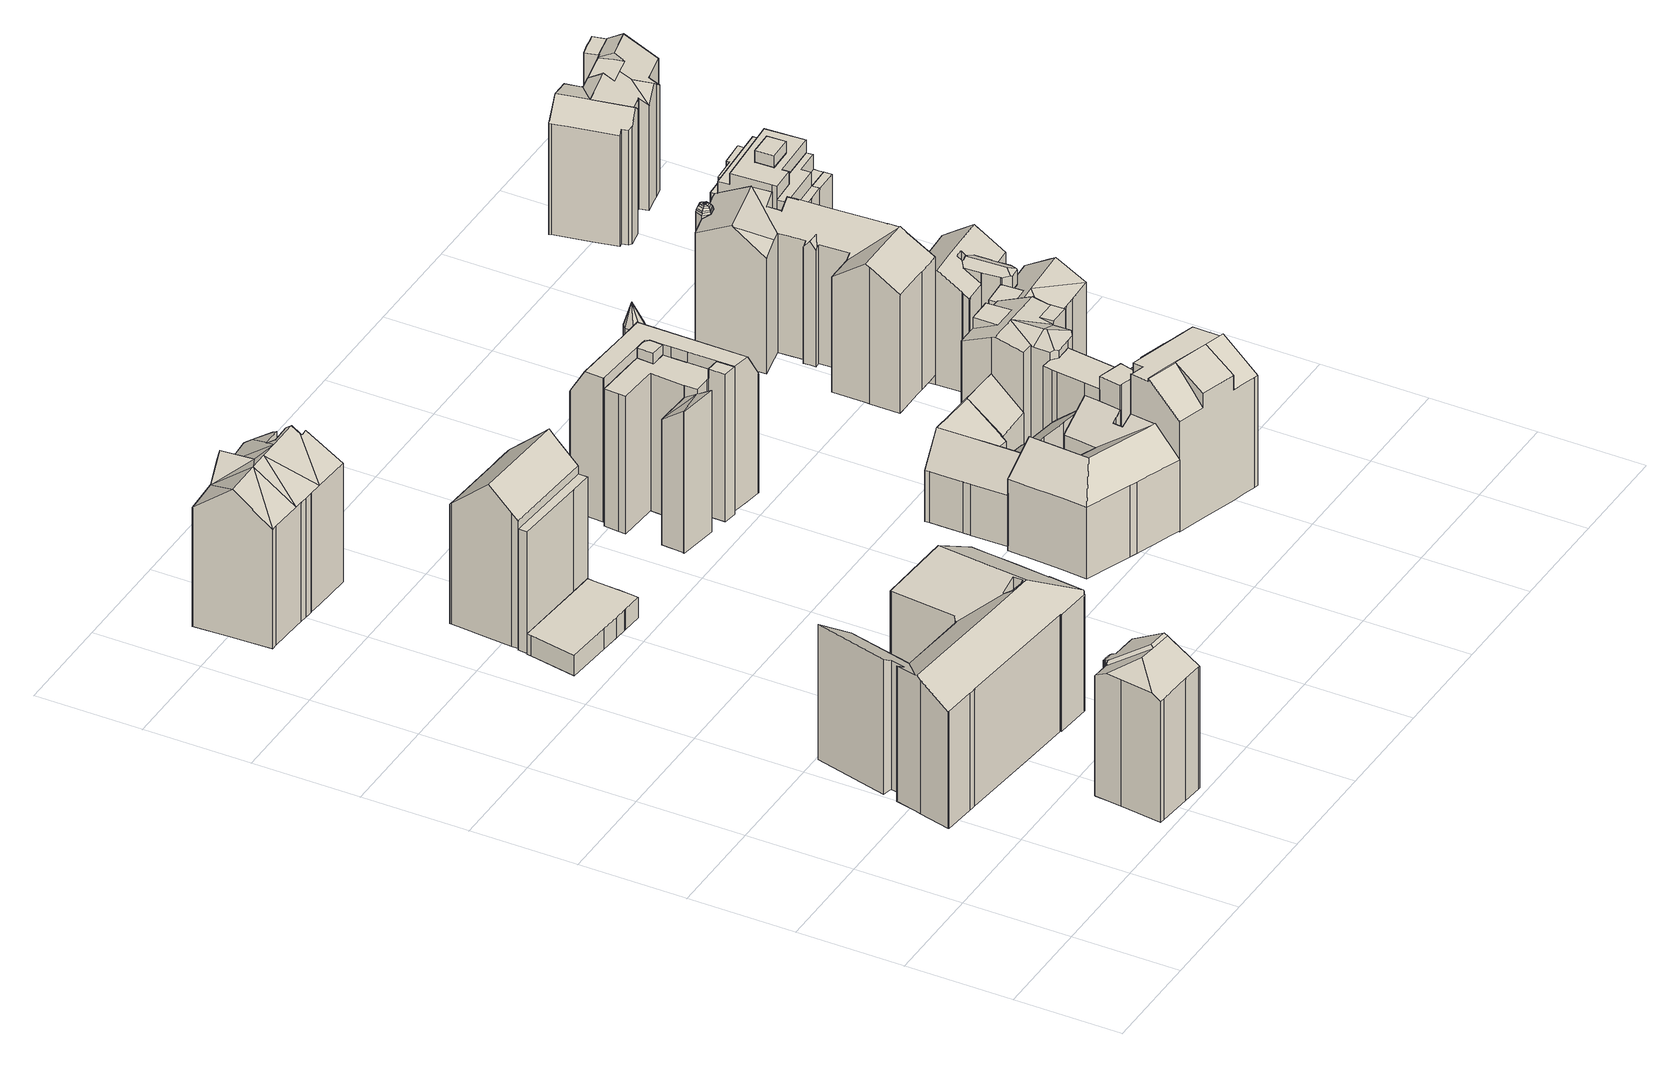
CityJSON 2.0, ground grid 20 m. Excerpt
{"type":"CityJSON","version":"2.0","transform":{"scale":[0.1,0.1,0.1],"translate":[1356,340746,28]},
"CityObjects":{
"building1":{"type":"Building","attributes":{"measuredHeight":28.21,"roofType":"WALMDACH","HoeheDach":"58","NiedrigsteTraufeDesGebaeudes":"53","Blattnummer":"102081","HoeheGrund":"29"},"geometry":[{"type":"Solid","lod":"2","boundaries":[[[[0,1,2,3,4,5,6,7,8]],[[6,9,10,7]],[[5,11,12,13,14]],[[4,15,11,5]],[[14,13,16]],[[17,3,2,18]],[[18,2,1,19]],[[19,1,0,20]],[[20,0,8,21]],[[22,23,24,25]],[[25,24,26,27]],[[28,29,30,31]],[[31,30,32,33]],[[34,35,36,37]],[[37,36,38,39]],[[38,40,39]],[[39,40,41,42]],[[41,43,42]],[[42,43,44,45]],[[45,44,46,47]],[[16,13,12,23,22,48,49,50,51,52]],[[53,54,17,18,19,20,21,55,56,57,58,51,50,49,48,22,25,27,59,34,37,39,42,45,47,60,28,31,33,61,62]],[[4,3,17,54,53,62,63,15]],[[10,9,64,52,51,58,57,56]],[[65,63,62,61,33,32]],[[28,60,47,46,66,29]],[[26,67,35,34,59,27]],[[8,7,10,56,55,21]],[[11,15,63,65,32,30,29,66,46,44,43,41,40,38,36,35,67,26,24,23,12]],[[6,5,14,16,52,64,9]]]]}]},
"building2":{"type":"Building","attributes":{"measuredHeight":27.15,"roofType":"SATTELDACH","HoeheDach":"56","NiedrigsteTraufeDesGebaeudes":"51","Blattnummer":"102081","HoeheGrund":"29"},"geometry":[{"type":"Solid","lod":"2","boundaries":[[[[68,69,70]],[[71,72,73,74]],[[75,76,77,78]],[[78,77,79,80]],[[80,79,72,71]],[[81,82,83,84]],[[84,83,85,86]],[[87,88,89,90]],[[90,89,91,92]],[[93,94,95,96]],[[96,95,97,98]],[[99,100,101,102]],[[102,101,103,104]],[[104,103,105,106]],[[107,108,109,110]],[[110,109,111,112]],[[113,114,115,116]],[[116,115,117,118]],[[118,117,119,120]],[[120,119,121,122]],[[123,124,125,126]],[[127,128,129,130]],[[130,129,131,132]],[[79,77,76,133,134,135,97,95,94,136,121,119,117,115,114,137,138,139,140,141,73,72]],[[130,132,142,123,126,143,144,113,116,118,120,122,145,93,96,98,146,147,148,75,78,80,71,74,149,150,81,84,86,151,87,90,92,152,153,154,155,156,157,158,99,102,104,106,159,127],[112,160,161,162,107,110]],[[140,139,138,163,164,165,68,70,166,167,168,169,141]],[[137,170,125,124,171,131,129,128,172,173,138]],[[73,141,169,82,81,150,149,74]],[[168,167,166,156,155,154,153,174]],[[166,70,69,100,99,158,157,156]],[[114,113,144,143,126,125,170,137]],[[123,142,132,131,171,124]],[[172,128,127,159,106,105]],[[163,108,107,162,161,164]],[[161,160,112,111,165,164]],[[145,122,121,136,94,93]],[[146,98,97,135,134,147]],[[153,152,92,91,175,174]],[[151,86,85,176,88,87]],[[148,147,134,133,76,75]],[[165,111,109,108,163,138,173,172,105,103,101,100,69,68]],[[168,174,175,91,89,88,176,85,83,82,169]]]]}]},
"building3":{"type":"Building","attributes":{"measuredHeight":29.4,"roofType":"SATTELDACH","HoeheDach":"64","NiedrigsteTraufeDesGebaeudes":"59","Blattnummer":"102081","HoeheGrund":"35"},"geometry":[{"type":"Solid","lod":"2","boundaries":[[[[177,178,179]],[[180,181,178,177]],[[182,180,177]],[[183,184,180,182]],[[180,185,181]],[[185,186,187,188,181]],[[184,189,180]],[[185,190,186]],[[191,190,185]],[[191,192,193,194,195,196,197,190]],[[198,199,200,192,191]],[[201,202,203,204,205]],[[206,207,195,194]],[[208,183,182,209]],[[210,211,212,213]],[[214,215,216,217]],[[218,197,196,219]],[[220,200,199,221]],[[222,203,202,223]],[[223,202,201,224]],[[225,207,206,226]],[[227,224,201,205,215,214]],[[179,178,181,188,187,186,190,197,218,228,229,230,231,232,233]],[[227,214,217,234,210,213,235,208,209,236,233,232,231,230,229,228,218,219,237,225,226,238,239,240,220,221,241,242,222,223,224]],[[236,209,182,177,179,233]],[[235,213,212,184,183,208]],[[204,203,222,242,241,221,199,198]],[[220,240,239,193,192,200]],[[239,238,226,206,194,193]],[[225,237,219,196,195,207]],[[234,217,216,243,211,210]],[[205,204,198,191,189]],[[212,211,243,216,215,205,189,184]],[[189,191,185,180]]]]}]},
"building4":{"type":"Building","children":["building4-1","building4-2","building4-3"]},
"building4-1":{"type":"BuildingPart","attributes":{"measuredHeight":4.14,"roofType":"FLACHDACH","HoeheDach":"36","NiedrigsteTraufeDesGebaeudes":"36","Blattnummer":"102081","HoeheGrund":"32"},"parents":["building4"],"geometry":[{"type":"Solid","lod":"2","boundaries":[[[[244,245,246,247,248,249,250,251,252,253,254,255,256]],[[257,258,259,260,261,262,263,264,265,266,267,268,269]],[[269,268,245,244]],[[268,267,246,245]],[[267,266,247,246]],[[266,265,248,247]],[[265,264,249,248]],[[264,263,250,249]],[[263,262,251,250]],[[262,261,252,251]],[[261,260,253,252]],[[260,259,254,253]],[[259,258,255,254]],[[258,257,256,255]],[[257,269,244,256]]]]}]},
"building4-2":{"type":"BuildingPart","attributes":{"measuredHeight":30.49,"roofType":"SATTELDACH","HoeheDach":"63","NiedrigsteTraufeDesGebaeudes":"56","Blattnummer":"102081","HoeheGrund":"33"},"parents":["building4"],"geometry":[{"type":"Solid","lod":"2","boundaries":[[[[270,271,272,273,274,275]],[[272,276,277,278,279,280,281,282,283,284,273]],[[285,275,274,286]],[[287,271,270,288]],[[288,270,275,285]],[[289,283,282,290]],[[290,282,281,291]],[[291,281,280,292]],[[292,280,279,293]],[[294,277,276,295]],[[274,273,284,283,289,296,297,286]],[[278,277,294,298,293,279]],[[271,287,299,295,276,272]],[[295,299,287,288,285,286,297,296,289,290,291,292,293,298,294]]]]}]},
"building4-3":{"type":"BuildingPart","attributes":{"measuredHeight":24.11,"roofType":"FLACHDACH","HoeheDach":"56","NiedrigsteTraufeDesGebaeudes":"56","Blattnummer":"102081","HoeheGrund":"32"},"parents":["building4"],"geometry":[{"type":"Solid","lod":"2","boundaries":[[[[300,301,302,303,304]],[[305,306,307,308,309]],[[309,308,301,300]],[[308,307,302,301]],[[307,306,303,302]],[[306,305,304,303]],[[305,309,300,304]]]]}]},
"building5":{"type":"Building","children":["building5-1","building5-2","building5-3","building5-4"]},
"building5-1":{"type":"BuildingPart","attributes":{"measuredHeight":29.25,"roofType":"FLACHDACH","HoeheDach":"61","NiedrigsteTraufeDesGebaeudes":"57","Blattnummer":"102081","HoeheGrund":"32"},"parents":["building5"],"geometry":[{"type":"Solid","lod":"2","boundaries":[[[[310,311,312,313,314,315]],[[313,316,317,314]],[[313,318,319,316]],[[320,321,322,323]],[[324,313,312,325]],[[326,325,312,311,327]],[[327,311,310,328]],[[328,310,315,329]],[[330,331,332,333]],[[333,332,334,335]],[[313,336,337,318]],[[338,339,340,341]],[[336,313,324]],[[342,343,344,345]],[[346,347,348,349]],[[350,322,321,351]],[[352,320,323,353]],[[354,355,356,337,336,340,339,357,350,351,358,348,347,359,360,361,344,343,362,334,332,331]],[[363,346,349,364,365,352,353,366,367,338,341,368,326,327,328,329,369,370,371,372,373,374,375,376,330,333,335,377,342,345,378,379]],[[337,356,355,375,374,373]],[[352,365,364,349,348,358,351,321,320]],[[346,363,379,360,359,347]],[[323,322,350,366,353]],[[361,360,379,378,345,344]],[[324,325,326,368,341,340,336]],[[367,366,350,357,339,338]],[[318,337,373,372,319]],[[376,375,355,354,331,330]],[[362,343,342,377,335,334]],[[317,316,319,372,371,370]],[[315,314,317,370,369,329]]]]}]},
"building5-2":{"type":"BuildingPart","attributes":{"measuredHeight":26.65,"roofType":"FLACHDACH","HoeheDach":"61","NiedrigsteTraufeDesGebaeudes":"61","Blattnummer":"102081","HoeheGrund":"35"},"parents":["building5"],"geometry":[{"type":"Solid","lod":"2","boundaries":[[[[380,381,382,383,384,385]],[[386,387,388,389,390,391]],[[391,390,381,380]],[[390,389,382,381]],[[389,388,383,382]],[[388,387,384,383]],[[387,386,385,384]],[[386,391,380,385]]]]}]},
"building5-3":{"type":"BuildingPart","attributes":{"measuredHeight":29.47,"roofType":"KEGELDACH","HoeheDach":"64","NiedrigsteTraufeDesGebaeudes":"60","Blattnummer":"102081","HoeheGrund":"35"},"parents":["building5"],"geometry":[{"type":"Solid","lod":"2","boundaries":[[[[392,393,394,395]],[[396,393,392]],[[393,397,398,394]],[[396,397,393]],[[397,399,400,398]],[[396,399,397]],[[399,401,402,400]],[[396,401,399]],[[401,403,404,402]],[[396,403,401]],[[403,405,406,404]],[[396,405,403]],[[405,407,408,406]],[[396,407,405]],[[407,409,410,408]],[[396,409,407]],[[409,411,412,410]],[[396,411,409]],[[411,413,414,412]],[[396,413,411]],[[413,415,416,414]],[[396,415,413]],[[415,417,418,416]],[[396,417,415]],[[417,419,420,418]],[[396,419,417]],[[419,421,422,420]],[[396,421,419]],[[421,423,424,422]],[[396,423,421]],[[423,425,426,424]],[[396,425,423]],[[425,427,428,426]],[[396,427,425]],[[427,429,430,428]],[[396,429,427]],[[429,431,432,430]],[[396,431,429]],[[431,433,434,432]],[[396,433,431]],[[433,435,436,434]],[[396,435,433]],[[436,437,438,439,440,441,442,443,395,394,398,400,402,404,406,408,410,412,414,416,418,420,422,424,426,428,430,432,434]],[[435,444,437,436]],[[396,444,435]],[[444,445,438,437]],[[396,445,444]],[[445,446,439,438]],[[396,446,445]],[[446,447,440,439]],[[396,447,446]],[[447,448,441,440]],[[396,448,447]],[[448,449,442,441]],[[396,449,448]],[[449,450,443,442]],[[396,450,449]],[[450,392,395,443]],[[396,392,450]]]]}]},
"building5-4":{"type":"BuildingPart","attributes":{"measuredHeight":28.69,"roofType":"FLACHDACH","HoeheDach":"61","NiedrigsteTraufeDesGebaeudes":"56","Blattnummer":"102081","HoeheGrund":"33"},"parents":["building5"],"geometry":[{"type":"Solid","lod":"2","boundaries":[[[[451,452,453,454]],[[455,456,452,451]],[[457,458,459,460]],[[460,459,461,462]],[[462,461,463,464]],[[464,463,465,466]],[[467,468,469,470]],[[470,469,471,472]],[[472,471,473,474]],[[474,473,475,476]],[[477,478,479,480]],[[480,479,481,482]],[[482,481,483,484]],[[485,486,487,488]],[[488,487,489,490]],[[490,489,491,492]],[[492,491,493,494]],[[494,493,495,496]],[[496,495,497,498]],[[498,497,499,500]],[[501,502,503,504]],[[504,503,505,506]],[[506,505,507,508]],[[508,507,509,510]],[[510,509,511,512]],[[513,514,515,516]],[[516,515,517,518]],[[518,517,519,520]],[[521,522,523,485,488,490,492,494,496,498,500,513,516,518,520,524,525,526,477,480,482,484,527,528,529,455,451,454,530,457,460,462,464,466,531,532,467,470,472,474,476,533,501,504,506,508,510,512]],[[456,534,535,536,483,481,479,478,537,538,539,540,541,542,543,544,453,452]],[[519,517,515,514,499,497,495,493,491,489,487,486,545,546,547,511,509,507,505,503,502,548,542,541,540,539]],[[549,550,468,467,532,531,466,465]],[[485,523,522,521,512,511,547,546,545,486]],[[524,520,519,539,538,525]],[[514,513,500,499]],[[538,537,478,477,526,525]],[[527,484,483,536,535,528]],[[502,501,533,476,475,548]],[[528,535,534,529]],[[529,534,456,455]],[[453,544,458,457,530,454]],[[543,542,548,475,473,471,469,468,550,549,465,463,461,459,458,544]]]]}]},
"building6":{"type":"Building","attributes":{"measuredHeight":19.35,"roofType":"SATTELDACH","HoeheDach":"48","NiedrigsteTraufeDesGebaeudes":"43","Blattnummer":"102081","HoeheGrund":"28"},"geometry":[{"type":"Solid","lod":"2","boundaries":[[[[551,552,553,554]],[[554,553,555,556]],[[557,558,559,560]],[[561,562,563,564,565,566,567,568,569]],[[570,571,572,573,574,575,576,577,578,579,580,581,561]],[[582,583,584,585,586,587,588,589,574,573,572,571,570,561,569]],[[569,568,567,566,565,590,591,592,593,594]],[[595,596,597,598,589,588,587,586,585,599]],[[577,576,600,601,558,557,602,603,604,605]],[[606,607,608,609,551,554,556,610,598,597,596,595,599,611,612,613,594,593,592,591,590,614,615,616,617,618,619,620,621,622,605,604,603,602,557,560]],[[581,623,624,625,626,564,563,562,561]],[[575,555,553,552,627,628,629,630,559,558,601,600,576]],[[578,577,605,622,621,579]],[[589,598,610,556,555,575,574]],[[607,606,560,559,630,629]],[[608,607,629,628,627,609]],[[621,620,619,631,580,579]],[[623,631,619,618,617,624]],[[617,616,615,626,625,624]],[[611,599,585,584,583,612]],[[564,626,615,614,590,565]],[[613,612,583,582,569,594]],[[580,631,623,581]],[[609,627,552,551]]]]}]},
"building7":{"type":"Building","attributes":{"measuredHeight":16.33,"roofType":"PULTDACH","HoeheDach":"45","NiedrigsteTraufeDesGebaeudes":"38","Blattnummer":"102081","HoeheGrund":"29"},"geometry":[{"type":"Solid","lod":"2","boundaries":[[[[632,633,634,635,636,637]],[[638,639,640,641]],[[642,643,644,645]],[[646,647,648,649]],[[650,651,652,653]],[[637,654,632]],[[655,656,657,658]],[[658,657,659,660]],[[661,636,635,662]],[[662,635,634,663]],[[663,634,633,664]],[[665,666,667,668]],[[668,667,669,670]],[[670,669,671,672]],[[673,674,675,676,677,678,679,643,642]],[[651,650,653,652,680,681,682,683,684,685,660,659]],[[686,655,658,660,685,684,683,682,687,688,689,690,691,692,665,668,670,672,693,675,674,673,642,645,694,695,696,697,638,641,698,699,646,649,700,701,661,662,663,664]],[[639,702,703,704,705,644,643,679,706,707,708,640]],[[707,706,679,678,681,680,652,651,709,708]],[[677,676,710,671,669,667,666,711,712,713,714,715,716,681,678]],[[708,709,647,646,699,698,641,640]],[[695,694,645,644,705,704,703,696]],[[717,637,636,661,701,700,649,648]],[[716,715,714,689,688,687,682,681]],[[693,672,671,710,676,675]],[[711,666,665,692,691,712]],[[691,690,689,714,713,712]],[[686,664,633,632,654,656,655]],[[697,696,703,702,639,638]],[[651,659,657,656,654,637,717,648,647,709]]]]}]},
"building8":{"type":"Building","children":["building8-1","building8-2","building8-3"]},
"building8-1":{"type":"BuildingPart","attributes":{"measuredHeight":28.03,"roofType":"PULTDACH","HoeheDach":"56","NiedrigsteTraufeDesGebaeudes":"50","Blattnummer":"102081","HoeheGrund":"28"},"parents":["building8"],"geometry":[{"type":"Solid","lod":"2","boundaries":[[[[718,719,720,721,722,723,724,725,726]],[[727,728,729,730]],[[731,732,733,734,728,735]],[[736,737,738,739]],[[739,738,740,741]],[[742,726,725,743]],[[744,719,718,745]],[[745,718,726,742]],[[746,730,729]],[[728,727,735]],[[721,747,748,722]],[[749,722,748,750,751]],[[751,750,752,753]],[[753,752,754,755]],[[756,757,758,759]],[[760,761,762,763]],[[764,733,732,765]],[[766,767,768,769,770,771,772,773,774,740,738,737,775]],[[776,729,728,734,769,768,767,766,775,777]],[[773,772,771,770,778,779,780,747,721,720,774]],[[724,781,782,783,784,761,760,785,786,787,788,743,725]],[[789,790,791,792,765,732,731,735,727,730,746,793,794,795]],[[796,797,764,765,792,791,790,789,795,798,736,739,741,799,744,745,742,743,788,787,786,785,760,763,800,756,759,801,802,803,804]],[[780,779,778,805,806,807,808,758,757,754,752,750,748,747]],[[751,753,755,762,761,784,783,782,781,809,749]],[[733,764,797,796,804,805,778,770,769,734]],[[756,800,763,762,755,754,757]],[[806,805,804,803,802,807]],[[802,801,759,758,808,807]],[[749,809,781,724,723,722]],[[740,774,720,719,744,799,741]],[[794,777,775,737,736,798,795]],[[793,746,729,776,777,794]]]]}]},
"building8-2":{"type":"BuildingPart","attributes":{"measuredHeight":21.46,"roofType":"FLACHDACH","HoeheDach":"50","NiedrigsteTraufeDesGebaeudes":"50","Blattnummer":"102081","HoeheGrund":"29"},"parents":["building8"],"geometry":[{"type":"Solid","lod":"2","boundaries":[[[[810,811,812,813,814,815,816,817,818,819]],[[820,821,822,823,824,825,826,827,828,829]],[[829,828,811,810]],[[828,827,812,811]],[[827,826,813,812]],[[826,825,814,813]],[[825,824,815,814]],[[824,823,816,815]],[[823,822,817,816]],[[822,821,818,817]],[[821,820,819,818]],[[820,829,810,819]]]]}]},
"building8-3":{"type":"BuildingPart","attributes":{"measuredHeight":24.39,"roofType":"SATTELDACH","HoeheDach":"53","NiedrigsteTraufeDesGebaeudes":"50","Blattnummer":"102081","HoeheGrund":"29"},"parents":["building8"],"geometry":[{"type":"Solid","lod":"2","boundaries":[[[[830,831,832,833,834]],[[835,836,837,831,830]],[[838,839,840,841,837,836]],[[842,843,844,845]],[[831,846,847,848,849,832]],[[837,841,850,846,831]],[[851,852,853,854]],[[855,856,857,858]],[[859,860,856,855]],[[861,840,839,819]],[[819,839,838,818]],[[862,844,843]],[[842,845,863]],[[864,865,866,867]],[[848,851,854]],[[860,868,869,870,833,871,849,872,873,874,862,843,842,863,875,857,856]],[[857,875,863,845,844,862,874,876,877,878,879,858]],[[880,881,882,883,884,861,819,818,885,817,886,887,888,889,890,891,892,859,855,858,879,878,877,876,893,864,867,894,895]],[[890,889,888,896,897,898,899,891]],[[887,886,817,835,830,834,896,888]],[[853,852,895,894,867,866]],[[865,864,893,876,874,873]],[[883,882,881,847,846,850]],[[881,880,895,852,851,848,847]],[[861,884,883,850,841,840]],[[885,818,838,836,835,817]],[[832,849,871,833]],[[892,891,899,868,860,859]],[[848,854,853,866,865,873,872,849]],[[899,898,897,896,834,833,870,869,868]]]]}]},
"building9":{"type":"Building","children":["building9-1","building9-2"]},
"building9-1":{"type":"BuildingPart","attributes":{"measuredHeight":27.54,"roofType":"SATTELDACH","HoeheDach":"60","NiedrigsteTraufeDesGebaeudes":"55","Blattnummer":"102081","HoeheGrund":"32"},"parents":["building9"],"geometry":[{"type":"Solid","lod":"2","boundaries":[[[[900,901,902]],[[903,904,905,906]],[[907,908,904,903]],[[909,910,911,912]],[[912,911,913,914]],[[914,913,915,916]],[[917,918,919,920]],[[916,915,921,922]],[[922,921,923,924]],[[924,923,925,926]],[[927,928,929,930]],[[931,932,933,934]],[[934,933,935,936]],[[936,935,937,938]],[[938,937,939,940]],[[940,939,941,942]],[[943,944,945,946]],[[947,948,949,950]],[[904,908,951,952,953,954,955,929,928,956,957,958,959,960,961,941,939,937,935,933,932,962,963,964,965,966,905]],[[967,968,969,970,963,971,901,900]],[[959,958,957,956,928,927,972,973,974,975,976,960]],[[977,978,979,980,917,920,981,982,983,984,985,986,987,988,989,990,991,992,993,994,970,969,968,967,995,996,909,912,914,916,922,924,926,997,943,946,998,999,931,934,936,938,940,942,1000,976,975,974,973,972,927,930,1001,1002,947,950]],[[1003,1004,1005,1006,945,944,1007,925,923,921,915,913,911,910]],[[919,918,1008,1009,1010,1011,949,948,1012,1013,1014,1015]],[[996,995,967,900,902,1003,910,909]],[[1016,954,953,984,983,982]],[[917,980,979,978,1010,1009,1008,918]],[[962,932,931,999,998,946,945,1006]],[[994,993,992,966,965,964,963,970]],[[955,1012,948,947,1002,1001,930,929]],[[985,984,953,952,951,986]],[[961,960,976,1000,942,941]],[[978,977,950,949,1011,1010]],[[988,987,986,951,908,907]],[[989,988,907,903,906,990]],[[906,905,966,992,991,990]],[[925,1007,944,943,997,926]],[[981,920,919,1015,1016,982]],[[1015,1014,1013,1012,955,954,1016]],[[902,901,971,963,962,1006,1005,1004,1003]]]]}]},
"building9-2":{"type":"BuildingPart","attributes":{"measuredHeight":23.08,"roofType":"KUPPELDACH","HoeheDach":"58","NiedrigsteTraufeDesGebaeudes":"57","Blattnummer":"102081","HoeheGrund":"35"},"parents":["building9"],"geometry":[{"type":"Solid","lod":"2","boundaries":[[[[1017,1018,1019,1020,1021,1022]],[[1023,1024,1018,1017]],[[1025,1026,1024,1023]],[[1027,1028,1026,1025]],[[1029,1030,1028,1027]],[[1031,1032,1030,1029]],[[1033,1034,1032,1031]],[[1035,1034,1033]],[[1024,1036,1019,1018]],[[1026,1037,1036,1024]],[[1028,1038,1037,1026]],[[1030,1039,1038,1028]],[[1032,1040,1039,1030]],[[1034,1041,1040,1032]],[[1035,1041,1034]],[[1036,1042,1020,1019]],[[1037,1043,1042,1036]],[[1038,1044,1043,1037]],[[1039,1045,1044,1038]],[[1040,1046,1045,1039]],[[1041,1047,1046,1040]],[[1035,1047,1041]],[[1042,1048,1021,1020]],[[1043,1049,1048,1042]],[[1044,1050,1049,1043]],[[1045,1051,1050,1044]],[[1046,1052,1051,1045]],[[1047,1053,1052,1046]],[[1035,1053,1047]],[[1048,1054,1022,1021]],[[1049,1055,1054,1048]],[[1050,1056,1055,1049]],[[1051,1057,1056,1050]],[[1052,1058,1057,1051]],[[1053,1059,1058,1052]],[[1035,1059,1053]],[[1054,1023,1017,1022]],[[1055,1025,1023,1054]],[[1056,1027,1025,1055]],[[1057,1029,1027,1056]],[[1058,1031,1029,1057]],[[1059,1033,1031,1058]],[[1035,1033,1059]]]]}]},
"building10":{"type":"Building","children":["building10-1","building10-2","building10-3"]},
"building10-1":{"type":"BuildingPart","attributes":{"measuredHeight":21.04,"roofType":"PULTDACH","HoeheDach":"51","NiedrigsteTraufeDesGebaeudes":"47","Blattnummer":"102081","HoeheGrund":"30"},"parents":["building10"],"geometry":[{"type":"Solid","lod":"2","boundaries":[[[[1060,1061,1062,1063,1064,1065,1066,1067]],[[1068,1069,1070,1071,1072]],[[1070,1073,1071]],[[1074,1067,1066,1075]],[[1075,1066,1065,1076]],[[1076,1065,1064,1077]],[[1078,1063,1062]],[[1079,1060,1067,1074]],[[1080,1069,1068,1081]],[[1082,1083,1084,1085]],[[1085,1084,1086,1087]],[[1087,1086,1088,1089]],[[1089,1088,1090,1091]],[[1091,1090,1092,1093]],[[1093,1092,1094,1095]],[[1095,1094,1096,1097]],[[1098,1099,1100,1101,1102,1103,1104,1061,1060,1079]],[[1080,1081,1105,1101,1100,1099,1098,1079,1074,1075,1076,1077,1106,1082,1085,1087,1089,1091,1093,1095,1097,1107,1108]],[[1101,1105,1081,1068,1072,1102]],[[1070,1108,1107,1097,1096,1073]],[[1080,1108,1070,1069]],[[1063,1078,1083,1082,1106,1077,1064]],[[1103,1102,1072,1071,1104]],[[1104,1071,1073,1096,1094,1092,1090,1088,1086,1084,1083,1078,1062,1061]]]]}]},
"building10-2":{"type":"BuildingPart","attributes":{"measuredHeight":16.61,"roofType":"FLACHDACH","HoeheDach":"47","NiedrigsteTraufeDesGebaeudes":"47","Blattnummer":"102081","HoeheGrund":"31"},"parents":["building10"],"geometry":[{"type":"Solid","lod":"2","boundaries":[[[[1109,1110,1111,1112]],[[1113,1114,1115,1116]],[[1116,1115,1110,1109]],[[1115,1114,1111,1110]],[[1114,1113,1112,1111]],[[1113,1116,1109,1112]]]]}]},
"building10-3":{"type":"BuildingPart","attributes":{"measuredHeight":22.75,"roofType":"SATTELDACH","HoeheDach":"53","NiedrigsteTraufeDesGebaeudes":"49","Blattnummer":"102081","HoeheGrund":"30"},"parents":["building10"],"geometry":[{"type":"Solid","lod":"2","boundaries":[[[[1117,1118,1119,1120,1121,1122,1123]],[[1124,1125,1126,1127,1128,1129,1130,1131,1132,1133,1134,1135,1136,1137,1138,1120,1119,1118]],[[1139,1140,1141,1142,1143,1144,1145,1146,1130,1129]],[[1147,1148,1149,1144,1143]],[[1144,1149,1150,1151,1152,1153,1134,1133,1154,1145]],[[1155,1123,1122,1156]],[[1156,1122,1121,1157]],[[1158,1117,1123,1155]],[[1159,1138,1137,1160]],[[1160,1137,1136,1161]],[[1162,1132,1131,1163]],[[1164,1127,1126,1165]],[[1165,1126,1125,1166]],[[1166,1125,1124,1167]],[[1168,1142,1141,1169]],[[1169,1141,1140,1170]],[[1128,1139,1129]],[[1171,1148,1147,1172]],[[1134,1153,1135]],[[1173,1152,1151,1174]],[[1174,1151,1150,1175]],[[1161,1176,1173,1174,1175,1177,1171,1172,1178,1168,1169,1170,1179,1164,1165,1166,1167,1180,1158,1155,1156,1157,1181,1159,1160],[1182,1162,1163,1183,1184,1185,1186]],[[1171,1177,1175,1150,1149,1148]],[[1178,1172,1147,1143,1142,1168]],[[1146,1145,1154,1186,1185,1184]],[[1164,1179,1170,1140,1139,1128,1127]],[[1130,1146,1184,1183,1163,1131]],[[1182,1186,1154,1133,1132,1162]],[[1173,1176,1161,1136,1135,1153,1152]],[[1180,1167,1124,1118,1117,1158]],[[1138,1159,1181,1157,1121,1120]]]]}]},
"building11":{"type":"Building","children":["building11-1","building11-2","building11-3","building11-4","building11-5","building11-6"]},
"building11-1":{"type":"BuildingPart","attributes":{"measuredHeight":20.13,"roofType":"FLACHDACH","HoeheDach":"55","NiedrigsteTraufeDesGebaeudes":"55","Blattnummer":"102081","HoeheGrund":"35"},"parents":["building11"],"geometry":[{"type":"Solid","lod":"2","boundaries":[[[[1187,1188,1189,1190]],[[1191,1192,1193,1194]],[[1194,1193,1188,1187]],[[1193,1192,1189,1188]],[[1192,1191,1190,1189]],[[1191,1194,1187,1190]]]]}]},
"building11-2":{"type":"BuildingPart","attributes":{"measuredHeight":23.37,"roofType":"FLACHDACH","HoeheDach":"58","NiedrigsteTraufeDesGebaeudes":"58","Blattnummer":"102081","HoeheGrund":"35"},"parents":["building11"],"geometry":[{"type":"Solid","lod":"2","boundaries":[[[[1195,1196,1197,1198,1199,1200,1201,1202]],[[1203,1204,1205,1206,1207,1208,1209,1210]],[[1210,1209,1196,1195]],[[1209,1208,1197,1196]],[[1208,1207,1198,1197]],[[1207,1206,1199,1198]],[[1206,1205,1200,1199]],[[1205,1204,1201,1200]],[[1204,1203,1202,1201]],[[1203,1210,1195,1202]]]]}]},
"building11-3":{"type":"BuildingPart","attributes":{"measuredHeight":20.55,"roofType":"FLACHDACH","HoeheDach":"56","NiedrigsteTraufeDesGebaeudes":"56","Blattnummer":"102081","HoeheGrund":"35"},"parents":["building11"],"geometry":[{"type":"Solid","lod":"2","boundaries":[[[[1211,1212,1213,1214,1215]],[[1216,1217,1218,1219,1220]],[[1220,1219,1212,1211]],[[1219,1218,1213,1212]],[[1218,1217,1214,1213]],[[1217,1216,1215,1214]],[[1216,1220,1211,1215]]]]}]},
"building11-4":{"type":"BuildingPart","attributes":{"measuredHeight":25.89,"roofType":"FLACHDACH","HoeheDach":"61","NiedrigsteTraufeDesGebaeudes":"56","Blattnummer":"102081","HoeheGrund":"35"},"parents":["building11"],"geometry":[{"type":"Solid","lod":"2","boundaries":[[[[945,1221,1222,1223,1224,1225,1226,1227,1228,1229,1230,1231]],[[1232,1233,1234,1235]],[[1236,1231,1230,1237]],[[1237,1230,1229,1238]],[[1238,1229,1228,1239]],[[1239,1228,1227,1240]],[[1240,1227,1226,1241]],[[1241,1226,1225,1242]],[[1242,1225,1224,1243]],[[1243,1224,1223,1244]],[[1245,945,1231,1236]],[[1221,1235,1234,1222]],[[1232,1246,1247,1233]],[[1248,1249,1250,1251]],[[1251,1250,1252,1253]],[[1253,1252,1254,1255]],[[1255,1254,1256,1257]],[[1258,1259,1260,1261]],[[1262,1263,1259,1258]],[[1264,1265,1263,1262]],[[1261,1260,1265,1264]],[[1251,1253,1255,1257,1266,1267,1245,1236,1237,1238,1239,1240,1241,1242,1243,1244,1268,1269,1248],[1258,1261,1264,1262]],[[1249,1248,1269,1268,1244,1223,1222,1234,1233,1247]],[[1267,1266,1257,1256,1246,1232,1235,1221,945,1245]],[[1256,1254,1252,1250,1249,1247,1246],[1260,1259,1263,1265]]]]}]},
"building11-5":{"type":"BuildingPart","attributes":{"measuredHeight":20.18,"roofType":"FLACHDACH","HoeheDach":"55","NiedrigsteTraufeDesGebaeudes":"55","Blattnummer":"102081","HoeheGrund":"35"},"parents":["building11"],"geometry":[{"type":"Solid","lod":"2","boundaries":[[[[1187,1270,1271,1272,1188]],[[1193,1273,1274,1275,1194]],[[1194,1275,1270,1187]],[[1275,1274,1271,1270]],[[1274,1273,1272,1271]],[[1273,1193,1188,1272]],[[1193,1194,1187,1188]]]]}]},
"building11-6":{"type":"BuildingPart","attributes":{"measuredHeight":28.01,"roofType":"FLACHDACH","HoeheDach":"63","NiedrigsteTraufeDesGebaeudes":"63","Blattnummer":"102081","HoeheGrund":"35"},"parents":["building11"],"geometry":[{"type":"Solid","lod":"2","boundaries":[[[[1276,1277,1278,1279]],[[1280,1281,1282,1283]],[[1283,1282,1277,1276]],[[1282,1281,1278,1277]],[[1281,1280,1279,1278]],[[1280,1283,1276,1279]]]]}]},
"building12":{"type":"Building","attributes":{"measuredHeight":25.79,"roofType":"SATTELDACH","HoeheDach":"61","NiedrigsteTraufeDesGebaeudes":"56","Blattnummer":"102081","HoeheGrund":"35"},"geometry":[{"type":"Solid","lod":"2","boundaries":[[[[1284,1285,1286,1287,1288,1289,1290,1291,1292,1293]],[[1294,1295,1296,1297,1298,1299,1300]],[[1301,1302,1303]],[[1301,1304,1305,1302]],[[1306,1307,1308,1309,1310,1311]],[[1312,1313,1314,1315,1316,1317]],[[1318,1319,1320,1321]],[[1322,1323,1324,1325]],[[1325,1324,1326,1327]],[[1327,1326,1328,1329]],[[1330,1291,1290,1331]],[[1331,1290,1289,1332]],[[1332,1289,1288,1333]],[[1333,1288,1287,1334]],[[1334,1287,1286,1335]],[[1336,1303,1337,1338]],[[1338,1337,1339,1340]],[[1312,1309,1308,1313]],[[1341,1317,1316,1342]],[[1342,1316,1315,1343]],[[1343,1315,1314,1344]],[[1345,1346,1347,1348]],[[1348,1347,1349,1350]],[[1350,1349,1351,1352]],[[1352,1351,1353,1354]],[[1354,1353,1355,1356]],[[1319,1357,1358,1359,1328,1326,1324,1323,1285,1284,1293,1360,1361,1320]],[[1362,1363,1364,1329,1328,1359,1358,1357,1319,1318]],[[1330,1365,1366,1367,1340,1339,1368,1369,1292,1291]],[[1370,1371,1372,1300,1299,1311,1310,1373,1374,1375,1376,1377]],[[1348,1350,1352,1354,1356,1378,1379,1380,1336,1338,1340,1367,1366,1365,1330,1331,1332,1333,1334,1335,1381,1322,1325,1327,1329,1364,1363,1362,1318,1321,1382,1383,1384,1385,1377,1376,1375,1374,1373,1386,1341,1342,1343,1344,1387,1388,1345]],[[1292,1369,1368,1339,1337,1303,1302,1296,1295,1389,1390,1293]],[[1391,1392,1370,1377,1385,1384,1383,1393]],[[1379,1378,1356,1355,1305,1304]],[[1346,1345,1388,1387,1344,1314,1313,1308,1307]],[[1298,1297,1306,1311,1299]],[[1386,1373,1310,1309,1312,1317,1341]],[[1336,1380,1379,1304,1301,1303]],[[1295,1294,1300,1372,1389]],[[1322,1381,1335,1286,1285,1323]],[[1320,1361,1393,1383,1382,1321]],[[1302,1305,1355,1353,1351,1349,1347,1346,1307,1306,1297,1296]],[[1390,1389,1372,1371,1370,1392,1293]],[[1360,1293,1392,1391,1393,1361]]]]}]}
},
"vertices":[
[344,14,256],[408,8,257],[446,5,257],[449,5,257],[455,67,293],[413,71,293],[382,74,293],[336,31,266],[334,15,256],[347,121,268],[344,94,267],[416,76,297],[389,141,260],[385,142,256],[384,138,256],[455,73,297],[383,142,253],[449,5,15],[446,5,15],[408,8,15],[344,14,15],[334,15,15],[391,141,15],[391,141,260],[392,148,256],[392,148,15],[391,148,256],[391,148,15],[414,146,15],[414,146,256],[413,139,260],[413,139,15],[430,138,260],[430,138,15],[391,150,15],[391,150,255],[393,152,254],[393,152,15],[398,151,254],[398,151,15],[398,151,255],[408,150,255],[408,150,15],[408,150,254],[413,150,254],[413,150,15],[415,148,255],[415,148,15],[389,141,15],[385,142,15],[383,142,15],[350,145,15],[350,145,253],[455,73,15],[455,67,15],[336,31,15],[344,94,15],[347,121,15],[349,142,15],[391,149,15],[414,147,15],[451,136,15],[461,135,15],[461,135,260],[349,142,256],[451,136,260],[414,147,256],[391,149,256],
[407,429,230],[407,431,230],[406,429,230],[166,315,8],[166,315,240],[180,373,274],[180,373,8],[227,308,8],[227,308,240],[167,314,240],[167,314,8],[167,315,240],[167,315,8],[193,424,8],[193,424,277],[215,422,262],[215,422,8],[218,448,265],[218,448,8],[200,452,8],[200,452,277],[236,592,277],[236,592,8],[296,563,232],[296,563,8],[492,281,8],[492,281,239],[492,283,240],[492,283,8],[490,283,240],[490,283,8],[415,437,8],[415,437,233],[427,559,233],[427,559,8],[428,562,233],[428,562,8],[505,529,272],[505,529,8],[500,357,8],[500,357,278],[501,375,278],[501,375,8],[472,378,263],[472,378,8],[565,279,8],[565,279,241],[564,279,241],[564,279,8],[562,277,240],[562,277,8],[560,276,240],[560,276,8],[560,275,239],[560,275,8],[570,347,8],[570,347,244],[572,347,243],[572,347,8],[585,496,8],[585,496,244],[584,491,244],[584,491,8],[582,470,244],[582,470,8],[235,307,240],[242,307,240],[394,292,240],[495,281,239],[565,281,243],[502,351,279],[400,360,279],[252,375,279],[183,381,279],[577,413,8],[572,344,8],[565,281,8],[495,281,8],[394,292,8],[242,307,8],[235,307,8],[183,381,8],[184,385,8],[214,449,8],[266,443,8],[265,441,8],[266,441,8],[268,440,8],[403,427,8],[406,429,8],[407,431,8],[519,523,8],[471,376,8],[470,360,8],[494,357,8],[494,357,275],[470,360,275],[471,376,263],[403,427,232],[268,440,231],[266,441,231],[184,385,277],[572,344,243],[577,413,244],[519,523,279],[509,419,279],[265,441,232],[266,443,232],[214,449,267],
[12,1548,364],[78,1624,306],[9,1620,306],[84,1548,364],[79,1624,306],[15,1476,306],[26,1476,306],[89,1472,306],[119,1565,352],[114,1626,352],[114,1626,351],[104,1626,338],[120,1548,364],[150,1628,306],[156,1548,364],[174,1571,348],[173,1572,348],[174,1572,348],[209,1617,317],[208,1631,307],[208,1632,306],[215,1548,364],[214,1558,357],[175,1556,359],[233,1463,306],[229,1530,352],[216,1529,351],[216,1533,353],[161,1467,306],[212,1574,346],[212,1581,342],[26,1476,70],[15,1476,70],[117,1470,70],[117,1470,306],[105,1471,306],[105,1471,70],[135,1469,70],[135,1469,306],[134,1469,306],[134,1469,70],[208,1632,70],[208,1631,70],[175,1556,70],[214,1558,70],[216,1529,70],[229,1530,70],[233,1463,70],[212,1581,70],[212,1574,70],[161,1467,70],[150,1628,70],[114,1626,70],[104,1626,70],[79,1624,70],[78,1624,70],[9,1620,70],[125,1469,70],[89,1472,70],[12,1548,70],[209,1617,70],[174,1572,70],[173,1572,70],[174,1571,70],[215,1548,70],[216,1533,70],[125,1469,306],
[415,1111,40],[414,1100,40],[411,1057,40],[411,1054,40],[408,1014,40],[370,1017,40],[366,1017,40],[342,1019,40],[305,1022,40],[216,1029,40],[232,1117,40],[233,1125,40],[373,1114,40],[373,1114,81],[233,1125,81],[232,1117,81],[216,1029,81],[305,1022,81],[342,1019,81],[366,1017,81],[370,1017,81],[408,1014,81],[411,1054,81],[411,1057,81],[414,1100,81],[415,1111,81],
[416,1129,298],[419,1170,336],[421,1185,350],[238,1198,350],[235,1154,310],[234,1142,299],[422,1199,337],[426,1260,281],[423,1261,281],[392,1263,281],[389,1263,281],[373,1264,281],[244,1273,281],[244,1270,284],[243,1257,296],[234,1142,45],[235,1154,45],[419,1170,45],[416,1129,45],[244,1270,45],[244,1273,45],[373,1264,45],[389,1263,45],[392,1263,45],[426,1260,45],[422,1199,45],[243,1257,45],[238,1198,45],[423,1261,45],[421,1185,45],
[415,1111,42],[373,1114,42],[233,1125,42],[234,1142,42],[416,1129,42],[416,1129,283],[234,1142,283],[233,1125,283],[373,1114,283],[415,1111,283],
[675,1022,322],[675,1024,321],[676,1048,306],[676,1049,305],[601,1035,321],[601,1033,322],[604,1076,291],[602,1036,321],[676,1073,290],[605,1077,290],[735,1012,334],[735,1045,334],[710,1047,334],[710,1016,334],[676,1049,290],[676,1048,290],[676,1048,41],[675,1024,41],[675,1022,41],[601,1033,41],[604,1142,41],[604,1142,314],[605,1156,314],[605,1156,41],[607,1183,314],[607,1183,41],[676,1049,314],[676,1073,314],[706,1048,41],[706,1048,314],[677,1049,314],[677,1049,41],[708,1177,41],[708,1177,314],[706,1146,314],[706,1146,41],[735,1129,41],[735,1129,314],[735,1099,314],[735,1099,41],[710,1047,314],[735,1045,314],[735,1012,41],[710,1016,41],[676,1138,314],[680,1137,314],[676,1074,314],[708,1048,314],[735,1070,314],[735,1133,314],[735,1144,314],[708,1145,314],[676,1179,314],[735,1133,41],[735,1070,41],[735,1045,41],[710,1047,41],[708,1048,41],[676,1049,41],[601,1035,41],[602,1036,41],[604,1076,41],[605,1077,41],[676,1073,41],[676,1074,41],[680,1137,41],[676,1138,41],[676,1179,41],[708,1145,41],[735,1144,41],
[735,1144,68],[706,1146,68],[708,1177,68],[724,1176,68],[729,1175,68],[736,1169,68],[736,1169,334],[729,1175,334],[724,1176,334],[708,1177,334],[706,1146,334],[735,1144,334],
[779,1237,318],[780,1237,318],[780,1237,69],[779,1237,69],[781,1226,363],[782,1237,318],[782,1237,69],[783,1236,318],[783,1236,69],[785,1235,318],[785,1235,69],[786,1234,318],[786,1234,69],[787,1234,318],[787,1234,69],[789,1233,318],[789,1233,69],[790,1232,318],[790,1232,69],[791,1231,318],[791,1231,69],[792,1229,318],[792,1229,69],[793,1228,318],[793,1228,69],[794,1227,318],[794,1227,69],[795,1225,318],[795,1225,69],[796,1224,318],[796,1224,69],[796,1222,318],[796,1222,69],[797,1221,318],[797,1221,69],[798,1219,318],[798,1219,69],[798,1218,318],[798,1218,69],[798,1216,318],[798,1216,69],[798,1215,318],[798,1215,69],[798,1213,318],[798,1213,69],[795,1210,69],[790,1205,69],[775,1206,69],[766,1214,69],[767,1230,69],[775,1238,69],[777,1238,69],[795,1210,318],[790,1205,318],[775,1206,318],[766,1214,318],[767,1230,318],[775,1238,318],[777,1238,318],
[607,1183,48],[607,1183,335],[607,1185,335],[607,1185,48],[708,1177,48],[708,1177,335],[611,1248,48],[611,1248,286],[611,1249,284],[611,1249,48],[626,1248,284],[626,1248,48],[661,1246,285],[661,1246,48],[665,1246,285],[665,1246,48],[752,1240,48],[752,1240,285],[752,1239,286],[752,1239,48],[775,1238,286],[775,1238,48],[767,1230,300],[767,1230,48],[766,1214,327],[766,1214,48],[735,1099,48],[735,1099,335],[735,1129,335],[735,1129,48],[735,1144,335],[735,1144,48],[736,1169,335],[736,1169,48],[798,1033,48],[798,1033,285],[798,1030,285],[798,1030,48],[798,1027,285],[798,1027,48],[798,1023,285],[798,1023,48],[798,1021,285],[798,1021,48],[798,1018,284],[798,1018,48],[798,1014,284],[798,1014,48],[798,1011,284],[798,1011,48],[775,1206,48],[775,1206,327],[790,1205,300],[790,1205,48],[795,1210,292],[795,1210,48],[798,1213,286],[798,1213,48],[798,1190,286],[798,1190,48],[799,1189,285],[799,1189,48],[798,1008,48],[798,1008,284],[798,1004,284],[798,1004,48],[798,1002,284],[798,1002,48],[797,1002,287],[797,1002,48],[799,1170,48],[799,1103,48],[799,1087,48],[769,1006,48],[735,1012,48],[735,1015,48],[730,1175,48],[729,1175,48],[724,1176,48],[609,1220,48],[698,1243,48],[724,1242,48],[770,1210,48],[724,1176,335],[729,1175,335],[730,1175,335],[735,1015,335],[735,1012,335],[769,1006,335],[769,1013,335],[770,1172,335],[770,1210,335],[724,1212,335],[609,1220,335],[799,1087,285],[799,1103,285],[799,1170,285],[770,1210,334],[698,1243,285],[724,1242,285],
[1076,499,4],[1076,499,181],[1074,481,181],[1074,481,4],[1092,476,197],[1092,476,4],[1048,575,4],[1048,575,150],[1103,566,197],[1103,566,4],[951,477,198],[955,545,198],[956,561,198],[958,590,198],[901,599,146],[899,570,146],[899,566,146],[895,497,146],[891,449,146],[988,463,198],[1004,457,198],[1032,447,198],[1068,433,198],[1086,427,198],[1086,427,197],[1041,513,150],[1040,511,151],[1013,523,150],[1010,524,150],[1010,525,149],[993,532,149],[947,428,146],[979,416,146],[985,414,146],[993,411,146],[998,409,146],[1026,399,146],[1062,386,146],[1080,379,146],[901,599,4],[899,570,4],[899,566,4],[895,497,4],[891,449,4],[998,409,4],[1026,399,4],[1062,386,4],[1080,379,4],[993,411,4],[1041,514,150],[1045,547,150],[1045,547,4],[1041,514,4],[1041,513,4],[1040,511,4],[1100,538,4],[1094,496,4],[1085,497,4],[1084,498,4],[1086,427,4],[985,414,4],[979,416,4],[947,428,4],[958,590,4],[996,584,4],[994,555,4],[993,552,4],[994,552,4],[1012,551,4],[1010,525,4],[1010,524,4],[1013,523,4],[994,552,149],[993,552,150],[994,555,150],[996,584,150],[1084,498,188],[1085,497,189],[1094,496,197],[1100,538,197],[1012,551,149],
[1036,684,114],[1113,683,116],[1113,743,174],[1066,745,174],[1049,745,174],[1035,746,174],[900,743,12],[900,743,113],[899,751,113],[899,751,12],[901,599,12],[901,599,113],[900,667,113],[900,667,12],[947,750,12],[947,750,174],[973,748,174],[973,748,12],[979,676,104],[979,676,112],[979,667,112],[979,667,104],[1036,684,121],[1035,684,12],[1035,684,121],[1035,674,112],[1035,674,12],[979,679,114],[979,679,12],[1049,745,12],[1066,745,12],[1113,743,12],[1113,683,12],[1111,630,12],[1111,630,116],[1110,620,126],[1110,620,12],[1103,566,174],[1103,566,12],[1048,575,174],[1048,575,12],[940,592,12],[980,586,12],[996,584,12],[996,584,174],[980,586,174],[940,592,174],[940,592,175],[978,657,113],[978,655,113],[978,655,12],[978,657,12],[979,667,12],[979,676,12],[1036,684,12],[979,655,12],[1024,649,12],[1036,648,12],[1036,647,12],[1035,640,12],[1037,640,12],[1037,577,12],[900,669,12],[900,679,12],[900,681,12],[900,711,12],[938,750,12],[939,750,12],[978,748,12],[1035,746,12],[900,711,113],[900,681,113],[900,679,113],[900,669,113],[939,663,175],[939,677,175],[938,750,175],[939,750,174],[1037,577,174],[1037,640,118],[1035,640,118],[1036,647,112],[1036,648,111],[1024,649,112],[979,655,113],[978,748,174],
[1097,495,246],[1122,488,246],[1122,487,246],[1137,483,246],[1140,493,246],[1143,505,246],[1148,524,246],[1100,537,246],[1094,496,246],[1200,344,250],[1216,404,282],[1149,424,282],[1133,364,250],[1226,337,221],[1247,331,221],[1254,329,221],[1255,393,282],[1200,344,221],[1092,476,2],[1092,476,276],[1094,475,276],[1094,475,2],[1120,468,276],[1120,468,2],[1094,496,2],[1100,537,2],[1122,488,2],[1097,495,2],[1133,364,221],[1137,483,254],[1140,493,254],[1140,493,225],[1165,485,254],[1165,485,225],[1168,498,254],[1168,498,225],[1221,483,254],[1221,483,225],[1221,482,2],[1221,482,254],[1234,478,254],[1234,478,2],[1221,502,2],[1221,502,225],[1225,495,225],[1225,495,2],[1254,329,2],[1247,331,2],[1124,431,276],[1149,424,276],[1216,404,276],[1255,393,276],[1256,449,276],[1229,457,276],[1163,476,276],[1137,483,276],[1122,487,276],[1088,441,276],[1124,431,282],[1088,441,282],[1256,449,254],[1229,457,254],[1163,476,254],[1148,524,225],[1162,519,225],[1173,516,225],[1188,512,225],[1188,512,2],[1173,516,2],[1162,519,2],[1148,524,2],[1108,371,2],[1133,364,2],[1200,344,2],[1226,337,2],[1108,371,221],[1080,379,221],[1080,379,2],[1256,449,2],[1255,393,2],[1088,441,2],[1122,487,2],[1221,483,2],[1231,467,2],[1231,466,2],[1232,466,2],[1256,459,2],[1256,459,254],[1232,466,254],[1231,466,254],[1231,467,254],[1143,505,225],
[1162,519,6],[1100,537,6],[1103,566,6],[1110,620,6],[1111,630,6],[1113,648,6],[1116,648,6],[1134,646,6],[1146,636,6],[1177,636,6],[1177,636,221],[1146,636,221],[1134,646,221],[1116,648,221],[1113,648,221],[1111,630,221],[1110,620,221],[1103,566,221],[1100,537,221],[1162,519,221],
[1134,677,236],[1169,677,250],[1168,736,250],[1167,736,249],[1134,678,236],[1134,646,236],[1139,641,238],[1170,672,250],[1146,636,236],[1177,636,236],[1191,636,236],[1200,643,239],[1154,753,242],[1202,753,242],[1199,799,242],[1153,798,242],[1203,677,237],[1203,678,237],[1206,678,236],[1169,736,249],[1203,646,237],[1206,678,242],[1245,678,242],[1244,703,242],[1204,703,242],[1113,798,6],[1113,798,221],[1115,798,221],[1115,798,6],[1113,743,6],[1113,743,246],[1191,636,6],[1199,799,221],[1153,798,221],[1243,709,6],[1243,709,243],[1244,706,242],[1244,706,6],[1113,736,249],[1133,736,249],[1154,736,249],[1168,736,249],[1203,736,249],[1242,736,249],[1239,799,221],[1133,798,221],[1239,799,6],[1199,799,6],[1153,798,6],[1133,798,6],[1206,678,6],[1203,678,6],[1203,677,6],[1203,646,6],[1200,643,6],[1139,641,6],[1134,677,6],[1134,678,6],[1134,682,6],[1133,682,6],[1116,683,6],[1113,683,6],[1113,736,6],[1242,736,6],[1244,703,6],[1245,678,6],[1134,682,237],[1133,682,237],[1116,683,237],[1113,683,237],
[1107,1152,270],[1149,1161,277],[1104,1212,314],[1162,1102,286],[1184,1103,286],[1162,1114,271],[1161,1114,271],[1162,1091,272],[1165,1092,272],[1101,1281,40],[1101,1281,281],[1132,1288,281],[1132,1288,40],[1141,1290,281],[1141,1290,40],[1151,1278,288],[1151,1278,40],[1112,910,40],[1112,910,275],[1112,966,311],[1112,966,40],[1166,1281,288],[1166,1281,40],[1170,1296,281],[1170,1296,40],[1191,1300,281],[1191,1300,40],[1229,997,40],[1229,997,315],[1229,995,315],[1229,995,40],[1218,1202,40],[1218,1202,315],[1198,1201,300],[1198,1201,40],[1199,1174,300],[1199,1174,40],[1219,1175,315],[1219,1175,40],[1220,1160,315],[1220,1160,40],[1220,1154,315],[1220,1154,40],[1206,1304,40],[1206,1304,281],[1213,1305,281],[1213,1305,40],[1230,962,40],[1230,962,309],[1233,910,275],[1233,910,40],[1172,1092,277],[1172,1089,277],[1175,1036,277],[1164,1036,269],[1230,974,315],[1227,1037,315],[1224,1090,315],[1223,1103,315],[1222,1116,315],[1221,1147,315],[1221,1151,315],[1216,1238,315],[1168,1165,277],[1169,1150,277],[1171,1116,277],[1171,1115,277],[1107,1152,40],[1149,1161,40],[1157,1163,40],[1168,1165,40],[1157,1163,277],[1227,1037,40],[1224,1090,40],[1223,1103,40],[1222,1116,40],[1221,1147,40],[1213,910,40],[1186,910,40],[1171,910,40],[1115,910,40],[1112,973,40],[1112,1036,40],[1164,1036,40],[1175,1036,40],[1172,1089,40],[1172,1092,40],[1165,1092,40],[1162,1091,40],[1162,1102,40],[1161,1114,40],[1162,1114,40],[1171,1115,40],[1171,1116,40],[1169,1150,40],[1104,1212,40],[1104,1214,40],[1193,1301,40],[1216,1239,40],[1216,1238,40],[1221,1151,40],[1230,974,40],[1230,973,40],[1104,1214,316],[1154,1225,316],[1196,1234,316],[1216,1239,316],[1193,1301,281],[1115,910,275],[1171,910,275],[1186,910,275],[1213,910,275],[1230,973,316],[1210,973,316],[1167,973,316],[1112,973,316],[1112,1036,269],
[1141,1290,71],[1146,1304,71],[1160,1307,71],[1170,1296,71],[1166,1281,71],[1151,1278,71],[1141,1290,287],[1146,1304,287],[1142,1290,291],[1146,1303,291],[1143,1290,294],[1147,1302,294],[1146,1290,298],[1149,1300,298],[1149,1291,300],[1151,1298,300],[1152,1292,301],[1153,1295,301],[1156,1292,302],[1160,1307,287],[1160,1306,291],[1160,1305,294],[1159,1303,298],[1158,1300,300],[1157,1296,301],[1170,1296,287],[1170,1296,291],[1168,1295,294],[1166,1295,298],[1163,1294,300],[1160,1293,301],[1166,1281,287],[1166,1282,291],[1165,1283,294],[1163,1285,298],[1161,1287,300],[1159,1290,301],[1151,1278,287],[1152,1279,291],[1152,1280,294],[1153,1282,298],[1154,1285,300],[1155,1289,301],
[1239,799,218],[1240,774,218],[1288,777,218],[1286,815,218],[1285,816,218],[1285,818,218],[1240,815,218],[1238,815,218],[1313,712,193],[1334,713,193],[1387,715,193],[1289,764,226],[1244,709,193],[1384,770,226],[1238,815,16],[1240,815,16],[1285,818,16],[1285,816,16],[1286,815,197],[1239,799,16],[1334,713,16],[1313,712,16],[1296,802,16],[1296,802,205],[1314,803,205],[1314,803,16],[1323,819,196],[1323,819,16],[1323,821,195],[1323,821,16],[1349,822,195],[1349,822,16],[1378,824,195],[1378,824,16],[1380,824,195],[1380,824,16],[1383,781,220],[1383,781,16],[1240,774,16],[1241,760,16],[1243,725,16],[1243,709,16],[1243,709,193],[1243,725,204],[1241,760,226],[1244,709,16],[1286,815,16],[1384,770,16],[1387,715,16],
[1323,821,26],[1321,854,26],[1347,856,26],[1349,822,26],[1349,822,192],[1347,856,192],[1321,854,192],[1323,821,192],
[1233,910,246],[1233,907,249],[1281,910,249],[1375,915,249],[1373,941,231],[1371,971,211],[1230,962,212],[1235,862,219],[1236,860,217],[1236,849,210],[1239,849,210],[1282,851,210],[1280,884,232],[1292,893,237],[1291,902,243],[1308,903,243],[1308,894,237],[1321,886,232],[1322,854,210],[1347,856,210],[1378,858,210],[1376,899,238],[1282,851,232],[1282,852,232],[1285,818,232],[1285,816,232],[1293,805,235],[1304,817,241],[1300,891,241],[1292,890,237],[1296,802,234],[1314,803,234],[1316,806,235],[1323,819,232],[1323,821,232],[1321,854,232],[1322,854,232],[1308,891,237],[1230,962,21],[1371,971,21],[1373,941,21],[1233,910,21],[1376,899,21],[1378,858,21],[1347,856,21],[1308,903,21],[1291,902,21],[1239,849,21],[1236,849,21],[1236,860,21],[1235,862,21],[1285,816,21],[1285,818,21],[1282,852,21],[1314,803,21],[1296,802,21],[1321,854,21],[1323,821,21],[1323,819,21],[1322,854,21],[1316,806,21],[1293,805,21],[1282,851,21],[1233,907,21],[1375,915,21],[1308,894,21],[1292,893,21],[1292,890,21],[1300,891,21],[1308,891,21],
[1312,1180,72],[1358,1182,72],[1359,1167,72],[1313,1165,72],[1313,1165,274],[1359,1167,274],[1358,1182,274],[1312,1180,274],
[1219,1175,69],[1218,1193,69],[1265,1196,69],[1264,1208,69],[1356,1213,69],[1357,1201,69],[1311,1198,69],[1312,1180,69],[1312,1180,303],[1311,1198,303],[1357,1201,303],[1356,1213,303],[1264,1208,303],[1265,1196,303],[1218,1193,303],[1219,1175,303],
[1312,1180,70],[1313,1165,70],[1281,1163,70],[1220,1160,70],[1219,1175,70],[1219,1175,276],[1220,1160,276],[1281,1163,276],[1313,1165,276],[1312,1180,276],
[1213,1299,281],[1350,1308,281],[1348,1334,281],[1349,1333,281],[1348,1335,281],[1302,1331,281],[1302,1326,281],[1302,1325,281],[1257,1322,281],[1257,1315,281],[1212,1312,281],[1214,1278,307],[1351,1288,307],[1350,1308,307],[1213,1299,307],[1212,1312,70],[1257,1315,70],[1257,1322,70],[1302,1325,70],[1302,1326,70],[1302,1331,70],[1348,1335,70],[1349,1333,70],[1348,1334,70],[1213,1305,70],[1214,1278,329],[1351,1288,329],[1356,1213,70],[1356,1213,329],[1264,1208,329],[1264,1208,70],[1265,1196,329],[1265,1196,70],[1218,1193,329],[1218,1193,70],[1218,1202,329],[1218,1202,70],[1306,1259,70],[1306,1259,329],[1262,1257,329],[1262,1257,70],[1308,1224,70],[1308,1224,329],[1263,1222,70],[1263,1222,329],[1214,1278,70],[1213,1299,70],[1350,1308,70],[1351,1288,70],
[1311,1198,72],[1357,1201,72],[1357,1191,72],[1357,1191,274],[1357,1201,274],[1311,1198,274],
[1308,1224,72],[1263,1222,72],[1262,1257,72],[1306,1259,72],[1306,1259,352],[1262,1257,352],[1263,1222,352],[1308,1224,352],
[1294,1556,329],[1305,1499,329],[1315,1501,319],[1319,1507,314],[1317,1518,314],[1330,1521,301],[1329,1522,301],[1330,1522,301],[1340,1525,291],[1290,1575,329],[1365,1591,316],[1369,1572,316],[1398,1578,316],[1427,1584,316],[1423,1602,316],[1417,1629,314],[1359,1616,314],[1410,1521,304],[1402,1558,304],[1381,1515,280],[1421,1523,295],[1439,1527,280],[1423,1602,329],[1478,1614,329],[1472,1641,314],[1426,1632,314],[1426,1630,315],[1417,1629,315],[1426,1632,313],[1472,1641,313],[1466,1666,313],[1453,1663,313],[1440,1661,313],[1420,1656,313],[1247,1623,71],[1247,1623,291],[1246,1627,291],[1246,1627,71],[1286,1495,71],[1286,1495,305],[1280,1499,299],[1280,1499,71],[1277,1511,299],[1277,1511,71],[1270,1509,291],[1270,1509,71],[1330,1522,71],[1329,1522,71],[1330,1521,71],[1317,1518,71],[1319,1507,71],[1315,1501,71],[1381,1515,71],[1377,1531,290],[1377,1531,71],[1377,1533,291],[1377,1533,71],[1420,1656,71],[1440,1661,71],[1453,1663,71],[1466,1666,71],[1490,1556,71],[1490,1556,291],[1489,1556,291],[1489,1556,71],[1440,1546,291],[1440,1546,71],[1436,1545,291],[1436,1545,71],[1436,1543,290],[1436,1543,71],[1440,1527,280],[1440,1527,71],[1253,1596,291],[1258,1569,291],[1262,1550,291],[1284,1603,329],[1278,1633,329],[1253,1596,71],[1258,1569,71],[1262,1550,71],[1340,1525,71],[1352,1527,71],[1377,1532,71],[1377,1532,291],[1352,1527,291],[1333,1611,315],[1334,1611,315],[1359,1616,315],[1426,1630,71],[1417,1629,71],[1359,1616,71],[1334,1611,71],[1333,1611,71],[1439,1527,71],[1421,1523,71],[1410,1521,71],[1305,1499,71],[1278,1633,71],[1327,1642,71],[1332,1613,71],[1333,1612,71],[1426,1632,71],[1472,1641,71],[1478,1614,71],[1365,1591,329],[1340,1585,329],[1332,1613,315],[1333,1612,315],[1327,1642,315]
]}
